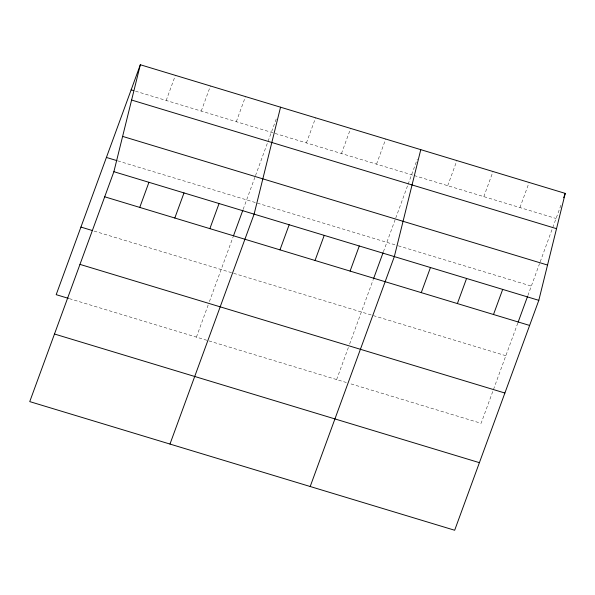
<?xml version="1.0" encoding="UTF-8"?>
<svg xmlns="http://www.w3.org/2000/svg" width="595" height="595" viewBox="0 0 595 595"><rect width="100%" height="100%" fill="white"/><g stroke="black" fill="none" stroke-linecap="round" stroke-linejoin="round"><path stroke-width="0.45" stroke-dasharray="2.98 2.23" d="M166.198 100.466L175.384 75.364M201.251 111.079L210.444 85.97M236.312 121.692L245.497 96.583M196.417 337.12L208.146 305.057M209.418 301.591L233.106 236.862M243.169 209.351L254.876 177.362M255.508 175.629L276.749 117.587M306.418 142.919L315.61 117.81M341.478 153.532L350.663 128.423M376.531 164.146L385.724 139.037M336.636 379.573L348.373 347.51M349.637 344.044L373.325 279.315M383.396 251.804L395.102 219.815M395.735 218.082L407.783 185.157M408.103 184.286L417.288 159.177M447.708 185.692L456.893 160.583M483.824 196.625L493.017 171.524M519.941 207.566L529.134 182.457M517.799 323.055L481.11 423.305L349.853 383.574M527.869 295.544L539.576 263.555M540.208 261.822L561.449 203.78M135.526 91.184L413.354 175.294M414.232 175.562L556.065 218.499M117.803 160.888L397.43 245.549M398.308 245.817L531.328 286.083M94.07 231.061L505.847 355.721M69.34 298.645L346.327 382.503"/><path stroke-width="0.89" d="M113.89 171.695L140.331 64.751L565.25 193.39L538.81 300.334L454.669 530.249L29.75 401.61L113.89 171.695L538.81 300.334M280.55 107.197L254.11 214.141L169.977 444.063M420.777 149.65L394.336 256.594L310.196 486.517M140.331 64.751L56.19 294.666L68.462 298.378M139.758 207.41L148.943 182.301M174.811 218.023L184.004 192.914M209.871 228.636L219.057 203.527M233.418 235.999L242.857 210.213M279.977 249.863L289.17 224.754M315.038 260.476L324.223 235.367M350.091 271.089L359.283 245.98M373.645 278.453L383.083 252.659M421.267 292.636L430.453 267.527M457.384 303.569L466.569 278.467M493.5 314.51L502.693 289.401M518.119 322.192L527.557 296.399M563.666 197.718L565.25 193.39M131.138 89.852L133.771 90.648M131.607 100.042L556.526 228.681M122.615 136.396L547.534 265.043M106.408 157.444L116.925 160.628M104.698 196.796L529.624 325.443M80.927 227.074L92.314 230.525M79.968 264.388L504.887 393.027M54.487 334.018L479.406 462.665"/></g></svg>
